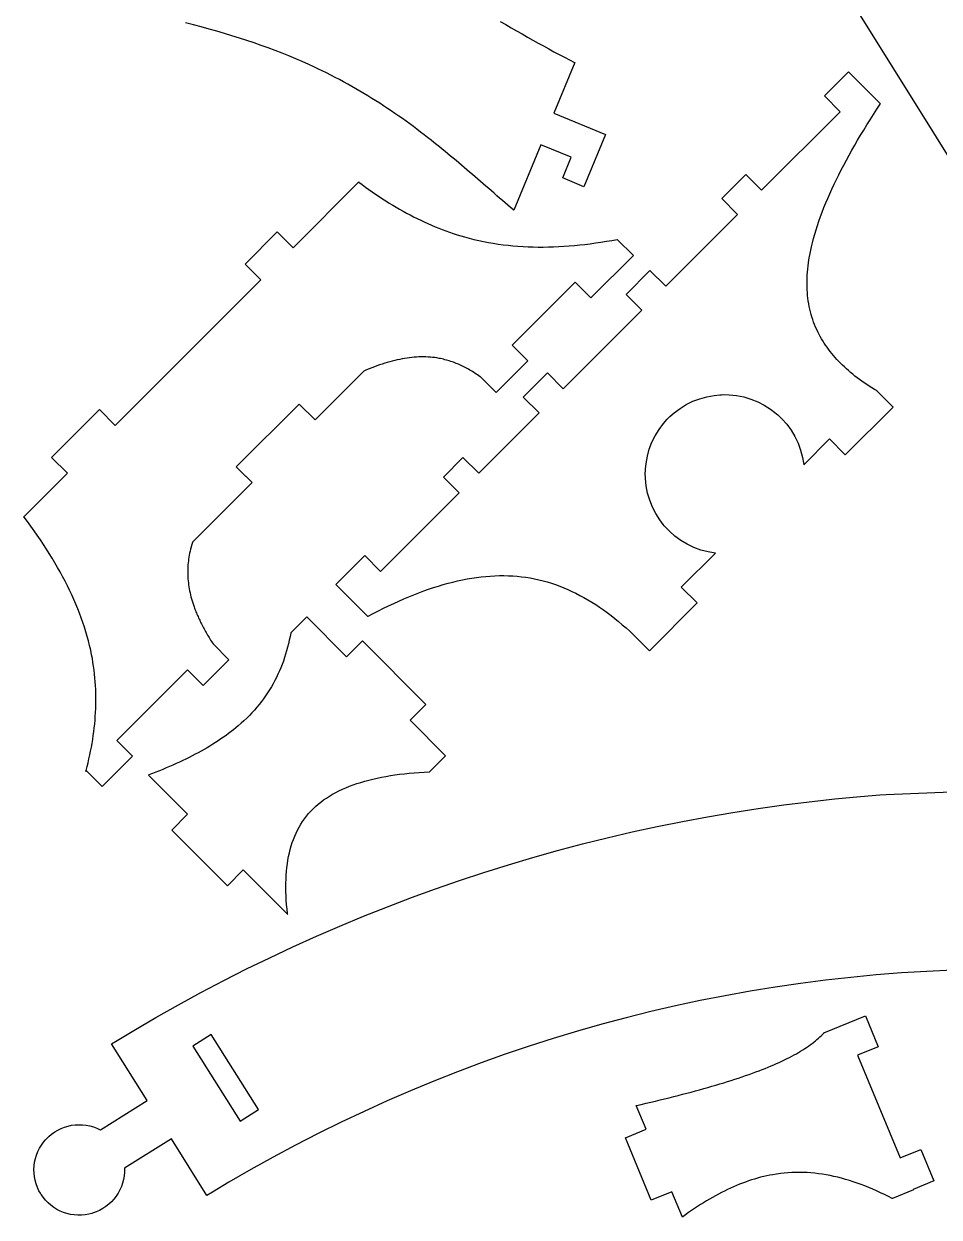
# Model space of a CAD drawing. Extents: x 0 to 196, y 0 to 236.
# Drawn here: x 0 to 82, y 0 to 106.9 of the extents above; entities that cross this region are included whole.
import ezdxf

# ---------------------------------------------------------------- set-up
doc = ezdxf.new("R2010")
doc.units = 0
doc.layers.get('0').update_dxf_attribs({"linetype": 'CONTINUOUS'})

msp = doc.modelspace()

# ---------------------------------------------------------------- linework, layer by layer
at = {"color": 0}
for points in [[(97.6001, 71.3774), (2.31347, 223.906)], [(42.6764, 107.113), (43.1649, 106.826), (43.6522, 106.542), (44.1382, 106.261), (44.6225, 105.983), (45.1051, 105.709), (45.586, 105.439), (46.0644, 105.172), (46.5407, 104.91), (47.0144, 104.652), (47.4854, 104.398), (47.9535, 104.149), (48.4185, 103.904), (48.88, 103.665), (49.3382, 103.431), (49.3389, 103.43), (49.3403, 103.43), (49.341, 103.429), (49.3417, 103.429), (49.3424, 103.429), (49.3431, 103.428), (49.3438, 103.428), (49.3444, 103.428), (49.345, 103.427), (49.3457, 103.427), (49.3465, 103.427), (49.3471, 103.426), (49.3478, 103.426), (49.3485, 103.425), (49.3492, 103.425), (49.3499, 103.425), (49.3513, 103.424), (49.3519, 103.424), (49.3526, 103.423), (49.3533, 103.423), (49.354, 103.423), (49.3547, 103.422), (49.3554, 103.422), (49.3561, 103.422), (49.3568, 103.421), (49.3575, 103.421), (49.3582, 103.421), (49.3589, 103.42), (47.4796, 98.8833), (52.099, 96.9699), (50.1664, 92.3043), (48.2725, 93.0888), (49.0379, 94.9365), (46.3124, 96.0654), (43.8815, 90.1968), (43.8807, 90.1975), (43.8797, 90.1982), (43.8789, 90.199), (43.8779, 90.1997), (43.8771, 90.2006), (43.8763, 90.2013), (43.8736, 90.2035), (43.8728, 90.2042), (43.8701, 90.2065), (43.8693, 90.2072), (43.8675, 90.2087), (43.8667, 90.2094), (43.8658, 90.2101), (43.8632, 90.2125), (43.8624, 90.2132), (43.8597, 90.2154), (43.8589, 90.2161), (43.8562, 90.2185), (43.8553, 90.2192), (43.606, 90.4328), (43.3575, 90.6462), (43.1097, 90.8596), (42.8626, 91.0726), (42.6164, 91.2857), (42.3706, 91.4985), (42.1253, 91.711), (41.8804, 91.9232), (41.6361, 92.1351), (41.3921, 92.3467), (41.1483, 92.5581), (40.9047, 92.7689), (40.6613, 92.9792), (40.4179, 93.1892), (40.1747, 93.3988), (39.9314, 93.6076), (39.6881, 93.8161), (39.4444, 94.0239), (39.2006, 94.2312), (38.9565, 94.4378), (38.7121, 94.6439), (38.4672, 94.8492), (38.2219, 95.0538), (37.9761, 95.2575), (37.7297, 95.4606), (37.4826, 95.6629), (37.2347, 95.8643), (36.9861, 96.065), (36.7368, 96.2646), (36.4864, 96.4633), (36.171, 96.7114), (35.8539, 96.9578), (35.5349, 97.2024), (35.2137, 97.4454), (34.8906, 97.6867), (34.5653, 97.9261), (34.2376, 98.1638), (33.9078, 98.3996), (33.5757, 98.6336), (33.241, 98.8656), (32.9038, 99.0957), (32.564, 99.3239), (32.2217, 99.5501), (31.8765, 99.7743), (31.5286, 99.9964), (31.1778, 100.216), (30.8242, 100.434), (30.4675, 100.65), (30.1076, 100.864), (29.7447, 101.075), (29.3785, 101.284), (29.0092, 101.491), (28.6363, 101.696), (28.2601, 101.898), (27.8803, 102.098), (27.4971, 102.295), (27.1101, 102.49), (26.7194, 102.683), (26.325, 102.873), (25.9267, 103.061), (25.5244, 103.246), (24.9401, 103.507), (24.3476, 103.763), (23.7468, 104.013), (23.1378, 104.259), (22.5206, 104.499), (21.895, 104.733), (21.2613, 104.963), (20.6192, 105.187), (19.9689, 105.406), (19.3103, 105.62), (18.6435, 105.828), (17.9682, 106.032), (17.2849, 106.23), (16.5931, 106.422), (15.8931, 106.61), (15.1846, 106.792), (14.4679, 106.969)], [(83.1779, 22.1247), (80.8951, 22.0211), (78.6165, 21.8797), (76.3428, 21.7007), (74.0742, 21.4842), (71.811, 21.2304), (69.554, 20.9393), (67.3035, 20.6111), (65.0599, 20.2458), (62.8236, 19.8439), (60.5953, 19.4053), (58.3751, 18.9299), (56.1639, 18.4182), (53.9617, 17.8701), (51.7692, 17.286), (49.5867, 16.6657), (47.4147, 16.0096), (45.2538, 15.3176), (43.1042, 14.59), (40.9665, 13.8269), (38.8413, 13.0285), (36.7286, 12.1947), (34.6293, 11.3258), (32.5436, 10.4219), (30.4721, 9.48318), (28.415, 8.50971), (26.3731, 7.50163), (24.3465, 6.4591), (22.3358, 5.38222), (20.3415, 4.27111), (18.364, 3.12597), (16.8914, 2.24567), (16.4039, 1.94683), (13.2108, 7.02681), (9.01101, 4.38693), (9.01426, 4.30171), (9.00982, 4.04525), (8.98053, 3.7091), (8.92404, 3.37999), (8.84136, 3.05919), (8.7334, 2.7481), (8.60118, 2.44808), (8.44564, 2.16049), (8.26779, 1.88667), (8.06847, 1.62799), (7.84879, 1.38585), (7.60965, 1.16157), (7.352, 0.95654), (7.07682, 0.77208), (6.78504, 0.60959), (6.47771, 0.47043), (6.23731, 0.38113), (6.15576, 0.3559), (6.07422, 0.33073), (5.82531, 0.26877), (5.49306, 0.21018), (5.16049, 0.17969), (4.82921, 0.1767), (4.50082, 0.20058), (4.17681, 0.25076), (3.85878, 0.32671), (3.54829, 0.42779), (3.2469, 0.55344), (2.95617, 0.70312), (2.67774, 0.87619), (2.41308, 1.0721), (2.16374, 1.29031), (1.93143, 1.53017), (1.71756, 1.79107), (1.56917, 2.00028), (1.52376, 2.07254), (1.47831, 2.14486), (1.35411, 2.36925), (1.2117, 2.67507), (1.09635, 2.9885), (1.00781, 3.30772), (0.94602, 3.63113), (0.91081, 3.95714), (0.90196, 4.28396), (0.91943, 4.61003), (0.96294, 4.93365), (1.03239, 5.25315), (1.12766, 5.56689), (1.24853, 5.87315), (1.39492, 6.17036), (1.56657, 6.45682), (1.7634, 6.73085), (1.92714, 6.92822), (1.98525, 6.99078), (2.04329, 7.05333), (2.22797, 7.23133), (2.48665, 7.44792), (2.7596, 7.64035), (3.04514, 7.80838), (3.34158, 7.95167), (3.6474, 8.06988), (3.96089, 8.16287), (4.28039, 8.23031), (4.60422, 8.27186), (4.93083, 8.28733), (5.25851, 8.27636), (5.58567, 8.23876), (5.9106, 8.17415), (6.23167, 8.08236), (6.54719, 7.963), (6.78022, 7.85579), (6.85568, 7.81586), (11.0554, 10.4557), (7.86203, 15.5361), (8.354, 15.8385), (9.83908, 16.7307), (11.8321, 17.8944), (13.8409, 19.0272), (15.8649, 20.1289), (17.9039, 21.1993), (19.9574, 22.2385), (22.025, 23.2461), (24.1065, 24.2222), (26.2015, 25.1667), (28.3096, 26.0793), (30.4303, 26.9601), (32.5633, 27.8087), (34.7083, 28.6253), (36.8651, 29.4096), (39.0331, 30.1615), (41.2118, 30.8808), (43.4011, 31.5676), (45.6004, 32.2217), (47.8096, 32.8428), (50.0282, 33.431), (52.2558, 33.986), (54.4921, 34.5078), (56.7367, 34.9962), (58.9892, 35.4514), (61.2493, 35.8728), (63.5164, 36.2607), (65.7906, 36.6146), (68.071, 36.9346), (70.3576, 37.2206), (72.65, 37.4725), (74.9476, 37.69), (76.6743, 37.8317), (77.2503, 37.8731), (93.2328, 38.5149)]]:
    msp.add_lwpolyline(points, dxfattribs=at)
for points in [[(54.5974, 52.1711), (56.0288, 50.7396), (60.3068, 55.0176), (58.8926, 56.4318), (61.9429, 59.4822), (61.7771, 59.5021), (61.2833, 59.5928), (60.6412, 59.7633), (60.0204, 59.9919), (59.4247, 60.2764), (58.8579, 60.6149), (58.3238, 61.0053), (57.8261, 61.4454), (57.4772, 61.8062), (57.3689, 61.9333), (57.2606, 62.0604), (56.9593, 62.4621), (56.6035, 63.0231), (56.3025, 63.6121), (56.0579, 64.2254), (55.8711, 64.8586), (55.7436, 65.5078), (55.6767, 66.1687), (55.6653, 66.6706), (55.6719, 66.8374), (55.6785, 67.0043), (55.7297, 67.5036), (55.8488, 68.1572), (56.0274, 68.7942), (56.2639, 69.4107), (56.5563, 70.0025), (56.9031, 70.566), (57.3024, 71.0969), (57.6344, 71.4733), (57.7525, 71.5914), (57.8706, 71.7096), (58.2471, 72.0417), (58.7781, 72.441), (59.3414, 72.7876), (59.9333, 73.0801), (60.5497, 73.3165), (61.1867, 73.4951), (61.8403, 73.6143), (62.3396, 73.6654), (62.5065, 73.6721), (62.6733, 73.6788), (63.1751, 73.6672), (63.8362, 73.6004), (64.4854, 73.4728), (65.1186, 73.286), (65.7318, 73.0414), (66.321, 72.7406), (66.8819, 72.3846), (67.2835, 72.0833), (67.4106, 71.975), (67.5376, 71.8667), (67.8986, 71.5178), (68.3388, 71.0201), (68.729, 70.486), (69.0675, 69.9192), (69.3519, 69.3235), (69.5806, 68.7026), (69.7511, 68.0606), (69.8418, 67.5668), (69.8617, 67.401), (72.1681, 69.7072), (73.5822, 68.2931), (77.8603, 72.5711), (76.4261, 74.0053), (76.4233, 74.0068), (76.1867, 74.1488), (75.9542, 74.2924), (75.7258, 74.4379), (75.5018, 74.5851), (75.2819, 74.7343), (75.0665, 74.8851), (74.8553, 75.0379), (74.6483, 75.1925), (74.4458, 75.349), (74.2476, 75.5072), (74.0539, 75.6674), (73.8644, 75.8294), (73.6794, 75.9933), (73.499, 76.1592), (73.3229, 76.3268), (73.1514, 76.4964), (72.9844, 76.6679), (72.8219, 76.8414), (72.6639, 77.0168), (72.5106, 77.1942), (72.3618, 77.3735), (72.2176, 77.5547), (72.0782, 77.7379), (71.9433, 77.9231), (71.8132, 78.1104), (71.6878, 78.2996), (71.5671, 78.4908), (71.4511, 78.684), (71.3399, 78.8793), (71.2335, 79.0765), (71.1242, 79.2917), (71.0206, 79.5093), (70.9229, 79.7294), (70.8311, 79.9521), (70.7453, 80.1774), (70.6653, 80.405), (70.5912, 80.6353), (70.5231, 80.8681), (70.4607, 81.1033), (70.4042, 81.3411), (70.3536, 81.5814), (70.3088, 81.8242), (70.2699, 82.0694), (70.2367, 82.3172), (70.2093, 82.5675), (70.1878, 82.8203), (70.1719, 83.0756), (70.1619, 83.3333), (70.1576, 83.5935), (70.1592, 83.8561), (70.1664, 84.1213), (70.1793, 84.3889), (70.1979, 84.6589), (70.2222, 84.9314), (70.2524, 85.2064), (70.2881, 85.4838), (70.3294, 85.7636), (70.3765, 86.046), (70.4293, 86.3307), (70.4876, 86.6179), (70.5517, 86.9075), (70.6424, 87.285), (70.7415, 87.6661), (70.8494, 88.0511), (70.9658, 88.4396), (71.0906, 88.8318), (71.2237, 89.2275), (71.365, 89.6268), (71.5146, 90.0297), (71.6722, 90.436), (71.8379, 90.8457), (72.0115, 91.2589), (72.1931, 91.6754), (72.3824, 92.0953), (72.5793, 92.5185), (72.7839, 92.945), (72.9961, 93.3747), (73.2158, 93.8076), (73.4428, 94.2437), (73.6772, 94.6829), (73.9189, 95.1253), (74.1676, 95.5707), (74.4235, 96.0192), (74.6864, 96.4706), (74.9563, 96.925), (75.2329, 97.3824), (75.5164, 97.8426), (75.8065, 98.3057), (76.1032, 98.7717), (76.4065, 99.2404), (76.7162, 99.7119), (76.7167, 99.7125), (76.7171, 99.7131), (76.7174, 99.7136), (76.7182, 99.7147), (76.7185, 99.7153), (76.7189, 99.7158), (76.7193, 99.7165), (76.7196, 99.7171), (76.72, 99.7176), (76.7204, 99.7182), (76.7207, 99.7188), (76.7211, 99.7193), (76.7215, 99.7199), (76.7219, 99.7204), (76.7222, 99.721), (76.7231, 99.7221), (76.7235, 99.7228), (76.7237, 99.7232), (76.7242, 99.7239), (76.7244, 99.7244), (76.7249, 99.725), (76.7253, 99.7256), (76.7257, 99.7261), (76.726, 99.7267), (76.7264, 99.7272), (76.7268, 99.7278), (76.7272, 99.7285), (76.7275, 99.7289), (76.7279, 99.7296), (73.8674, 102.59), (71.7107, 100.433), (73.1249, 99.0192), (66.0892, 91.9835), (64.675, 93.3976), (62.5183, 91.241), (63.9325, 89.8268), (57.4996, 83.3939), (56.0854, 84.8081), (53.9393, 82.6619), (55.3535, 81.2478), (48.3178, 74.2121), (46.9035, 75.6262), (44.7364, 73.459), (46.1506, 72.0449), (40.7449, 66.6392), (39.3307, 68.0535), (37.5769, 66.2996), (38.9911, 64.8854), (31.9554, 57.8497), (30.5412, 59.2639), (27.9576, 56.6803), (30.8169, 53.8211), (30.8179, 53.8217), (30.8185, 53.8219), (30.819, 53.8222), (30.8196, 53.8226), (30.8201, 53.8229), (30.8207, 53.8232), (30.8212, 53.8235), (30.8218, 53.8238), (30.8224, 53.824), (30.8229, 53.8243), (30.8235, 53.8247), (30.8246, 53.8251), (30.8251, 53.8256), (30.8257, 53.8258), (30.8261, 53.8261), (30.8272, 53.8267), (30.8278, 53.8269), (30.8283, 53.8272), (30.8289, 53.8276), (30.83, 53.8282), (30.8306, 53.8285), (30.8311, 53.8287), (30.8317, 53.829), (30.8322, 53.8293), (30.8328, 53.8296), (30.8339, 53.8301), (31.2964, 54.0757), (31.7571, 54.3135), (32.216, 54.5436), (32.6729, 54.766), (33.1279, 54.9803), (33.5808, 55.1867), (34.0319, 55.3849), (34.481, 55.5747), (34.9279, 55.7562), (35.3729, 55.9293), (35.8157, 56.0938), (36.2564, 56.2496), (36.695, 56.3965), (37.1312, 56.5346), (37.5654, 56.6636), (37.9974, 56.7835), (38.4271, 56.8942), (38.8544, 56.9956), (39.2796, 57.0874), (39.7022, 57.1696), (40.1226, 57.2422), (40.5406, 57.305), (40.9561, 57.3579), (41.3693, 57.4008), (41.7799, 57.4338), (42.1881, 57.4563), (42.5936, 57.4685), (42.9968, 57.4704), (43.3972, 57.4617), (43.7951, 57.4422), (44.1903, 57.4119), (44.5829, 57.3708), (44.9729, 57.3189), (45.3603, 57.2563), (45.7451, 57.1829), (46.1274, 57.099), (46.5071, 57.0049), (46.8843, 56.9003), (47.2592, 56.7853), (47.6314, 56.6603), (48.0013, 56.5253), (48.3688, 56.3803), (48.7338, 56.2253), (49.0965, 56.0606), (49.4568, 55.8861), (49.8149, 55.7021), (50.1707, 55.5087), (50.5242, 55.3058), (50.8754, 55.0935), (51.2244, 54.8721), (51.5712, 54.6415), (51.9158, 54.4019), (52.2583, 54.1535), (52.5986, 53.896), (52.9369, 53.6299), (53.2731, 53.3551), (53.6071, 53.0717), (53.9393, 52.7799), (54.2693, 52.4797)], [(30.0132, 92.7171), (30.3107, 92.4931), (30.6094, 92.2726), (30.9092, 92.0561), (31.2101, 91.8433), (31.5121, 91.6346), (31.8153, 91.4297), (32.1196, 91.2288), (32.4251, 91.0319), (32.7318, 90.8392), (33.0397, 90.6506), (33.3489, 90.466), (33.6592, 90.2857), (33.9707, 90.1096), (34.2835, 89.9378), (34.5975, 89.7703), (34.9129, 89.6072), (35.2296, 89.4486), (35.5474, 89.2944), (35.8667, 89.1446), (36.1872, 88.9994), (36.509, 88.8589), (36.8322, 88.7228), (37.1568, 88.5915), (37.4828, 88.4649), (37.8101, 88.3431), (38.1389, 88.226), (38.469, 88.1136), (38.8006, 88.0063), (39.1335, 87.9039), (39.4679, 87.8064), (39.8919, 87.6907), (40.3185, 87.5832), (40.7474, 87.4839), (41.1786, 87.3926), (41.6124, 87.3094), (42.0482, 87.2342), (42.4864, 87.1667), (42.9269, 87.1071), (43.3697, 87.055), (43.8146, 87.0106), (44.2618, 86.9736), (44.7111, 86.944), (45.1626, 86.9219), (45.6163, 86.9069), (46.0719, 86.8993), (46.5297, 86.8986), (46.9896, 86.905), (47.4514, 86.9182), (47.9153, 86.9383), (48.3812, 86.9653), (48.849, 86.9988), (49.3187, 87.0389), (49.7904, 87.0857), (50.264, 87.1388), (50.7394, 87.1982), (51.2167, 87.2639), (51.6957, 87.3358), (52.1767, 87.4139), (52.6592, 87.4979), (53.1436, 87.5878), (53.144, 87.5879), (53.1444, 87.5881), (53.1449, 87.5881), (53.1453, 87.5882), (53.1458, 87.5882), (53.1463, 87.5883), (53.1467, 87.5883), (53.1475, 87.5886), (53.1479, 87.5886), (53.1483, 87.5888), (53.1487, 87.5888), (53.1493, 87.5889), (53.1497, 87.589), (53.1501, 87.589), (53.1506, 87.5892), (53.151, 87.5893), (53.1514, 87.5893), (53.1518, 87.5894), (53.1522, 87.5894), (53.1528, 87.5896), (53.1532, 87.5896), (53.1536, 87.5897), (53.154, 87.5897), (53.1549, 87.59), (53.1553, 87.59), (53.1557, 87.5901), (53.1563, 87.5903), (53.1567, 87.5903), (54.5979, 86.149), (50.7943, 82.3454), (49.38, 83.7596), (43.7443, 78.1239), (45.1585, 76.7096), (42.3094, 73.8606), (40.8951, 75.2747), (40.8832, 75.2628), (40.8825, 75.2632), (40.8819, 75.2636), (40.8814, 75.264), (40.8808, 75.2644), (40.8803, 75.2649), (40.8797, 75.2653), (40.8792, 75.2657), (40.8779, 75.2665), (40.8774, 75.2669), (40.8768, 75.2674), (40.8763, 75.2678), (40.875, 75.2686), (40.8744, 75.2692), (40.8739, 75.2696), (40.8733, 75.2699), (40.8728, 75.2703), (40.8715, 75.2712), (40.871, 75.2717), (40.8704, 75.2721), (40.8699, 75.2725), (40.8688, 75.2733), (40.8682, 75.2738), (40.8675, 75.2742), (40.8669, 75.2746), (40.8664, 75.275), (40.8658, 75.2754), (40.7522, 75.3579), (40.6379, 75.4387), (40.5231, 75.5176), (40.4078, 75.5949), (40.2919, 75.6701), (40.1754, 75.7437), (40.0585, 75.8154), (39.9408, 75.8853), (39.8226, 75.9532), (39.704, 76.0193), (39.5847, 76.0836), (39.4647, 76.1458), (39.3443, 76.2063), (39.2232, 76.2647), (39.1015, 76.3212), (38.9793, 76.3757), (38.8564, 76.4283), (38.7329, 76.479), (38.6089, 76.5276), (38.4842, 76.5743), (38.3588, 76.6189), (38.2328, 76.6615), (38.1062, 76.7019), (37.979, 76.7406), (37.8511, 76.7769), (37.7226, 76.8113), (37.5935, 76.8435), (37.4637, 76.8736), (37.3332, 76.9017), (37.2021, 76.9275), (37.0065, 76.9619), (36.8096, 76.9914), (36.6108, 77.0157), (36.4106, 77.035), (36.2086, 77.0492), (36.0053, 77.0583), (35.8003, 77.0625), (35.5938, 77.0618), (35.3857, 77.0562), (35.1762, 77.0458), (34.9653, 77.0306), (34.7528, 77.0107), (34.5388, 76.9861), (34.3233, 76.9568), (34.1064, 76.9229), (33.8882, 76.8846), (33.6685, 76.8417), (33.4474, 76.7943), (33.225, 76.7425), (33.0011, 76.6863), (32.7758, 76.6257), (32.5493, 76.561), (32.3215, 76.4918), (32.0924, 76.4186), (31.8618, 76.3412), (31.6301, 76.2597), (31.3971, 76.1742), (31.1628, 76.0846), (30.9272, 75.9911), (30.6904, 75.8936), (30.4524, 75.7922), (26.0818, 71.4215), (24.6675, 72.8357), (19.0318, 67.2), (19.8803, 66.3514), (19.895, 66.3661), (20.4568, 65.7965), (15.1106, 60.4504), (15.096, 60.4057), (15.0862, 60.3758), (15.0768, 60.346), (15.0674, 60.3161), (15.0581, 60.2862), (15.0488, 60.2564), (15.0442, 60.2415), (15.0397, 60.2265), (15.0307, 60.1967), (15.0263, 60.1818), (15.0174, 60.1519), (15.0129, 60.1369), (15.0086, 60.1221), (15.0042, 60.1071), (15, 60.0921), (14.9957, 60.0771), (14.9914, 60.0622), (14.9871, 60.0472), (14.9829, 60.0322), (14.9787, 60.0174), (14.9747, 60.0024), (14.9286, 59.8285), (14.8864, 59.6544), (14.8481, 59.48), (14.8136, 59.3054), (14.7831, 59.1306), (14.7562, 58.9554), (14.7335, 58.78), (14.7144, 58.6044), (14.6992, 58.4286), (14.6878, 58.2525), (14.6801, 58.0761), (14.6764, 57.8994), (14.6764, 57.7226), (14.6801, 57.5456), (14.6878, 57.3682), (14.699, 57.1906), (14.7142, 57.0126), (14.7329, 56.8346), (14.7554, 56.6563), (14.7818, 56.4775), (14.8118, 56.2986), (14.8454, 56.1196), (14.8828, 55.9401), (14.9239, 55.7606), (14.9686, 55.5806), (15.0171, 55.4006), (15.0692, 55.22), (15.1249, 55.0394), (15.1842, 54.8585), (15.2472, 54.6774), (15.2869, 54.5678), (15.3279, 54.4582), (15.3701, 54.3485), (15.4135, 54.2386), (15.4581, 54.1288), (15.5038, 54.0189), (15.5507, 53.9087), (15.5989, 53.7986), (15.6481, 53.6885), (15.6986, 53.5782), (15.7503, 53.4678), (15.8031, 53.3574), (15.8569, 53.2468), (15.9119, 53.1363), (15.9682, 53.0256), (16.0256, 52.9149), (16.084, 52.804), (16.1437, 52.6931), (16.2044, 52.5821), (16.2664, 52.471), (16.3293, 52.3599), (16.3933, 52.2487), (16.4585, 52.1374), (16.5247, 52.0261), (16.5921, 51.9146), (16.6606, 51.8031), (16.73, 51.6915), (16.8006, 51.5799), (16.8722, 51.4681), (16.945, 51.3562), (18.375, 49.9262), (16.0683, 47.6194), (14.6542, 49.0337), (8.32553, 42.7051), (9.73975, 41.2908), (7.02658, 38.5778), (5.61236, 39.9919), (5.54958, 39.9292), (5.5504, 39.9322), (5.55122, 39.9351), (5.55197, 39.9382), (5.55279, 39.9413), (5.55442, 39.9472), (5.55524, 39.9501), (5.55599, 39.9532), (5.55681, 39.9561), (5.55761, 39.9592), (5.55925, 39.9651), (5.56, 39.9682), (5.56164, 39.9742), (5.56244, 39.9772), (5.56326, 39.9801), (5.56401, 39.9832), (5.56483, 39.9863), (5.56646, 39.9922), (5.56728, 39.9953), (5.56803, 39.9982), (5.56885, 40.0013), (5.56967, 40.0042), (5.57129, 40.0101), (5.57206, 40.0132), (5.57368, 40.0192), (5.66417, 40.366), (5.75006, 40.7126), (5.83122, 41.0593), (5.90767, 41.4057), (5.97933, 41.7521), (6.04617, 42.0983), (6.10807, 42.4446), (6.1651, 42.7906), (6.21712, 43.1365), (6.26411, 43.4824), (6.30599, 43.8281), (6.34272, 44.1736), (6.37429, 44.5192), (6.40067, 44.8646), (6.42171, 45.2099), (6.43744, 45.555), (6.44781, 45.9), (6.45269, 46.2449), (6.45215, 46.5897), (6.44601, 46.9343), (6.43435, 47.2789), (6.41704, 47.6233), (6.39404, 47.9676), (6.36529, 48.3119), (6.33078, 48.656), (6.29047, 48.9999), (6.24425, 49.3438), (6.19206, 49.6875), (6.13396, 50.031), (6.06976, 50.3744), (5.98432, 50.7882), (5.88992, 51.2017), (5.78674, 51.615), (5.67481, 52.0282), (5.55419, 52.4413), (5.42513, 52.8542), (5.28754, 53.2668), (5.14165, 53.6793), (4.98753, 54.0917), (4.82525, 54.5039), (4.65489, 54.916), (4.47657, 55.3278), (4.29036, 55.7396), (4.0964, 56.1511), (3.89475, 56.5625), (3.68549, 56.9739), (3.46875, 57.385), (3.24463, 57.796), (3.01324, 58.2068), (2.77462, 58.6175), (2.52886, 59.0281), (2.27615, 59.4385), (2.01644, 59.8489), (1.75, 60.259), (1.47678, 60.669), (1.19689, 61.0789), (0.91054, 61.4886), (0.61768, 61.8983), (0.31852, 62.3078), (0.01308, 62.7172), (0.01221, 62.7185), (0.01177, 62.719), (0.0109, 62.7201), (0.01047, 62.7207), (0.0096, 62.7219), (0.00917, 62.7225), (0.0083, 62.7236), (0.00787, 62.7242), (0.007, 62.7254), (0.00656, 62.726), (0.00613, 62.7265), (0.00564, 62.7271), (0.00521, 62.7276), (0.00434, 62.7289), (0.00391, 62.7294), (0.00304, 62.7306), (0.0026, 62.7311), (0.00174, 62.7324), (0.0013, 62.7329), (0.00043, 62.734), (0, 62.7346), (3.89947, 66.634), (2.48525, 68.0483), (6.77756, 72.3406), (8.19179, 70.9264), (21.2308, 83.9654), (19.8165, 85.3796), (22.6947, 88.2578), (24.1089, 86.8436), (29.9958, 92.7304), (30.0132, 92.7171)], [(11.1556, 39.6036), (14.6706, 36.0887), (13.2563, 34.6744), (18.2415, 29.6894), (19.6557, 31.1036), (23.6306, 27.1288), (23.63, 27.1335), (23.6297, 27.1358), (23.6289, 27.1431), (23.6286, 27.1454), (23.6278, 27.1525), (23.6275, 27.155), (23.6264, 27.1644), (23.626, 27.1669), (23.6253, 27.174), (23.6249, 27.1764), (23.6238, 27.186), (23.6235, 27.1883), (23.6232, 27.1907), (23.6229, 27.1932), (23.6226, 27.1956), (23.6224, 27.1979), (23.6218, 27.2028), (23.5772, 27.6068), (23.5403, 28.0053), (23.511, 28.3979), (23.4893, 28.7847), (23.4754, 29.1657), (23.4694, 29.5407), (23.4715, 29.9097), (23.4817, 30.2726), (23.4999, 30.6294), (23.5263, 30.98), (23.561, 31.3243), (23.6042, 31.6622), (23.6558, 31.9938), (23.7161, 32.3189), (23.785, 32.6375), (23.8626, 32.9494), (23.949, 33.2549), (24.0444, 33.5535), (24.1487, 33.8454), (24.2622, 34.1304), (24.3849, 34.4086), (24.5167, 34.6797), (24.6578, 34.9439), (24.8085, 35.201), (24.9686, 35.4508), (25.1383, 35.6936), (25.3178, 35.929), (25.5069, 36.1571), (25.7058, 36.3778), (25.9149, 36.591), (26.1338, 36.7968), (26.3624, 36.9954), (26.6007, 37.1868), (26.8486, 37.371), (27.106, 37.5482), (27.3728, 37.7185), (27.6487, 37.8817), (27.9339, 38.0382), (28.2282, 38.1879), (28.5314, 38.3308), (28.8435, 38.4674), (29.1644, 38.5972), (29.4939, 38.7206), (29.8321, 38.8376), (30.1786, 38.9483), (30.5336, 39.0528), (30.8968, 39.1511), (31.2682, 39.2432), (31.6476, 39.3293), (32.0351, 39.4096), (32.4304, 39.4839), (32.8336, 39.5524), (33.2443, 39.6153), (33.6626, 39.6724), (34.0886, 39.7239), (34.5218, 39.7699), (34.9622, 39.8106), (35.41, 39.8457), (35.8646, 39.8757), (36.3264, 39.9003), (36.3267, 39.9004), (36.3276, 39.9004), (36.3281, 39.9004), (36.3286, 39.9004), (36.3289, 39.9006), (36.3299, 39.9006), (36.3303, 39.9006), (36.3308, 39.9006), (36.3313, 39.9006), (36.3322, 39.9006), (36.3325, 39.9007), (36.3331, 39.9007), (36.3335, 39.9007), (36.3344, 39.9007), (36.3347, 39.9008), (36.3354, 39.9008), (36.3357, 39.9008), (36.3361, 39.9008), (37.7749, 41.3396), (34.6076, 44.5067), (36.0218, 45.9208), (30.3296, 51.6131), (28.9154, 50.1989), (25.3429, 53.7714), (23.9054, 52.334), (23.9053, 52.3332), (23.9053, 52.3329), (23.9051, 52.3321), (23.905, 52.3319), (23.905, 52.3314), (23.905, 52.3311), (23.9049, 52.3308), (23.9047, 52.3301), (23.9047, 52.3299), (23.9047, 52.3296), (23.9046, 52.329), (23.9046, 52.3289), (23.9043, 52.3281), (23.9043, 52.3278), (23.9042, 52.3269), (23.9042, 52.3268), (23.904, 52.3265), (23.904, 52.3263), (23.8432, 52.0021), (23.7763, 51.681), (23.7033, 51.3629), (23.6242, 51.0478), (23.5389, 50.7357), (23.4472, 50.4268), (23.3492, 50.121), (23.2447, 49.8183), (23.1339, 49.5188), (23.0164, 49.2225), (22.8925, 48.9293), (22.7618, 48.6396), (22.6244, 48.3529), (22.4803, 48.0697), (22.3293, 47.7899), (22.1714, 47.5133), (22.0067, 47.2403), (21.8347, 46.9706), (21.6558, 46.7043), (21.4697, 46.4417), (21.2765, 46.1825), (21.076, 45.9268), (20.8681, 45.6747), (20.6528, 45.4262), (20.4301, 45.1814), (20.1999, 44.9403), (19.9621, 44.7026), (19.7168, 44.4689), (19.4636, 44.2389), (19.2028, 44.0126), (18.9933, 43.8381), (18.7796, 43.6657), (18.5615, 43.4953), (18.3392, 43.3271), (18.1125, 43.161), (17.8817, 42.9968), (17.6468, 42.8347), (17.4076, 42.6746), (17.1646, 42.5164), (16.9174, 42.3603), (16.6661, 42.206), (16.4111, 42.0538), (16.1521, 41.9033), (15.8892, 41.7547), (15.6225, 41.6081), (15.3521, 41.4632), (15.0779, 41.3201), (14.7999, 41.179), (14.5183, 41.0394), (14.2332, 40.9018), (13.9444, 40.7658), (13.6522, 40.6317), (13.3564, 40.4992), (13.0572, 40.3683), (12.7546, 40.239), (12.4486, 40.1115), (12.1393, 39.9856), (11.8268, 39.8613), (11.511, 39.7385), (11.1919, 39.6174), (11.1556, 39.6036)], [(58.9887, 0.00705), (58.0451, 2.2851), (56.1974, 1.51975), (53.8821, 7.10921), (55.7299, 7.87457), (54.8481, 10.0034), (54.849, 10.0036), (54.85, 10.0038), (54.8529, 10.0045), (54.8539, 10.0047), (54.8549, 10.005), (54.8568, 10.0054), (54.8576, 10.0056), (54.8596, 10.0061), (54.8606, 10.0063), (54.8635, 10.0069), (54.8644, 10.0072), (54.8674, 10.0078), (54.8683, 10.008), (54.8713, 10.0087), (54.8721, 10.0089), (54.874, 10.0093), (54.875, 10.0096), (54.876, 10.0098), (54.8769, 10.01), (55.3072, 10.1087), (55.7336, 10.2077), (56.1563, 10.307), (56.5751, 10.4066), (56.9899, 10.5065), (57.4007, 10.6066), (57.8074, 10.7071), (58.2099, 10.8079), (58.6081, 10.909), (59.0019, 11.0105), (59.3915, 11.1122), (59.7765, 11.2144), (60.1569, 11.3168), (60.5328, 11.4197), (60.9039, 11.5228), (61.2701, 11.6263), (61.6317, 11.7302), (61.9882, 11.8345), (62.3397, 11.9391), (62.6863, 12.0441), (63.0275, 12.1495), (63.3636, 12.2553), (63.6943, 12.3615), (64.0197, 12.4681), (64.3397, 12.5751), (64.654, 12.6826), (64.9629, 12.7904), (65.2661, 12.8987), (65.5635, 13.0074), (65.855, 13.1165), (66.1325, 13.223), (66.4037, 13.3299), (66.6692, 13.4373), (66.9283, 13.5452), (67.1818, 13.6535), (67.429, 13.7623), (67.6706, 13.8714), (67.9061, 13.9811), (68.1358, 14.0911), (68.3597, 14.2017), (68.5778, 14.3125), (68.7901, 14.4239), (68.9967, 14.5357), (69.1974, 14.6478), (69.3926, 14.7604), (69.5821, 14.8735), (69.7658, 14.9868), (69.9442, 15.1007), (70.1168, 15.215), (70.284, 15.3296), (70.4456, 15.4447), (70.6017, 15.5601), (70.7524, 15.676), (70.8976, 15.7922), (71.0375, 15.9089), (71.1719, 16.0258), (71.3011, 16.1432), (71.425, 16.261), (71.5435, 16.3792), (71.6568, 16.4976), (71.6569, 16.4978), (71.6571, 16.4979), (71.6572, 16.4981), (71.6574, 16.4982), (71.6575, 16.4983), (71.6575, 16.4985), (71.6576, 16.4986), (71.6578, 16.4988), (71.6579, 16.4989), (71.6581, 16.499), (71.6582, 16.4992), (71.6583, 16.4993), (71.6585, 16.4994), (71.6585, 16.4996), (71.6588, 16.4997), (71.6588, 16.4999), (71.6593, 16.5003), (71.6594, 16.5006), (71.6596, 16.5006), (71.6597, 16.5007), (71.6601, 16.5012), (71.6603, 16.5014), (71.6607, 16.5018), (75.3843, 18.0442), (76.5338, 15.2692), (74.686, 14.5038), (78.4937, 5.31114), (80.3415, 6.07656), (81.5086, 3.25868), (79.6608, 2.49333), (79.6807, 2.44553), (77.799, 1.66607), (77.7986, 1.66629), (77.7983, 1.66644), (77.7979, 1.66661), (77.7976, 1.66683), (77.7972, 1.66699), (77.7969, 1.66715), (77.7967, 1.66738), (77.7963, 1.66754), (77.7958, 1.66769), (77.7956, 1.66792), (77.7949, 1.66824), (77.7944, 1.66846), (77.7939, 1.66878), (77.7935, 1.669), (77.7932, 1.66917), (77.7928, 1.66938), (77.7921, 1.66971), (77.7917, 1.66992), (77.7911, 1.67025), (77.7907, 1.67046), (77.7904, 1.67063), (77.79, 1.67079), (77.7897, 1.67101), (77.7893, 1.67117), (77.7889, 1.67133), (77.7886, 1.67156), (77.7883, 1.67171), (77.4369, 1.85303), (77.0861, 2.02761), (76.7356, 2.19553), (76.3854, 2.35661), (76.0357, 2.51074), (75.6863, 2.65793), (75.3374, 2.79796), (74.9887, 2.93087), (74.6406, 3.05653), (74.2928, 3.17486), (73.9454, 3.28569), (73.5985, 3.38906), (73.2519, 3.48481), (72.9057, 3.57292), (72.5601, 3.65321), (72.2149, 3.72564), (71.87, 3.79015), (71.5257, 3.84663), (71.1818, 3.89497), (70.8383, 3.93511), (70.4953, 3.96696), (70.1526, 3.9904), (69.8106, 4.00543), (69.4689, 4.01188), (69.1278, 4.00971), (68.7871, 3.99886), (68.4468, 3.97917), (68.1071, 3.95057), (67.7678, 3.91297), (67.429, 3.86637), (67.0908, 3.81082), (66.8176, 3.75956), (66.5449, 3.70264), (66.2724, 3.64019), (66.0001, 3.57221), (65.7282, 3.49875), (65.4565, 3.41982), (65.1851, 3.33556), (64.914, 3.24593), (64.6433, 3.1511), (64.3728, 3.05094), (64.1025, 2.94564), (63.8324, 2.83524), (63.5626, 2.71972), (63.2932, 2.59918), (63.0239, 2.47364), (62.7549, 2.34315), (62.4861, 2.20785), (62.2176, 2.06765), (61.9494, 1.92264), (61.6814, 1.77294), (61.4138, 1.61854), (61.1461, 1.45953), (60.8789, 1.2959), (60.6118, 1.12771), (60.345, 0.95502), (60.0785, 0.77794), (59.8121, 0.59646), (59.546, 0.41059), (59.2801, 0.22049), (59.0144, 0.0261), (59.0136, 0.02544), (59.0128, 0.02485), (59.011, 0.02355), (59.0101, 0.02295), (59.0085, 0.02165), (59.0076, 0.021), (59.0067, 0.0204), (59.005, 0.0191), (59.0042, 0.0185), (59.0033, 0.01785), (59.0025, 0.0172), (59.0015, 0.0166), (58.9999, 0.0153), (58.999, 0.0147), (58.9964, 0.01275), (58.9956, 0.01215), (58.9947, 0.0115), (58.9939, 0.01085), (58.9931, 0.01025), (58.9913, 0.00895), (58.9904, 0.00836), (58.9887, 0.00705)], [(16.7908, 16.364), (15.1399, 15.3262), (19.3707, 8.59549), (21.0215, 9.63325), (16.7908, 16.364)]]:
    msp.add_lwpolyline(points, close=True, dxfattribs=at)

doc.saveas('drawing.dxf')
